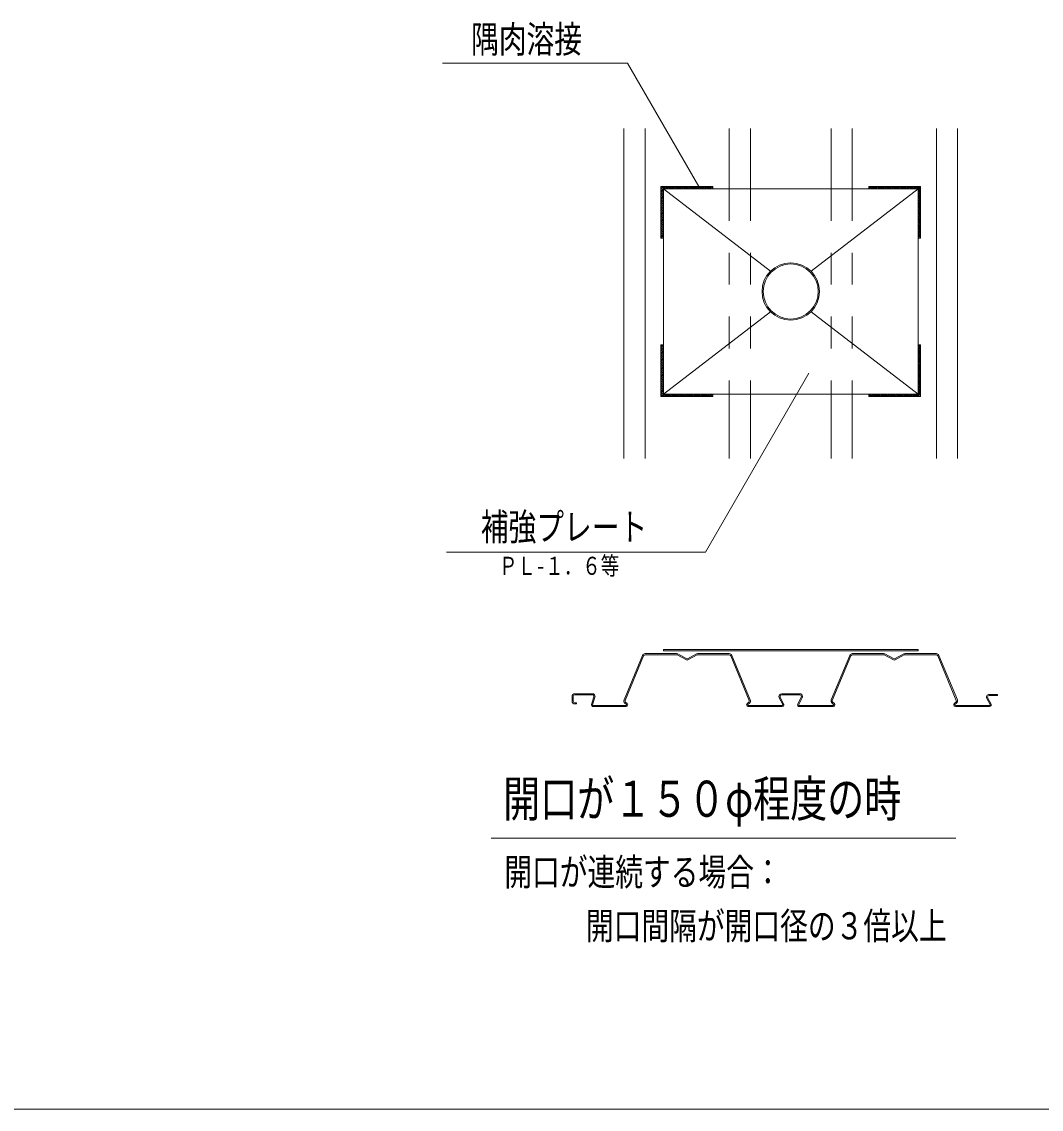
# Model space of a CAD drawing. Units: millimetres on the paper. Extents: x -292 to 292, y -205 to 205.
# Drawn here: x -52.2 to -4.4, y -46.4 to 4.7 of the extents above; entities that cross this region are included whole.
import ezdxf
from ezdxf.enums import TextEntityAlignment as Align

# ---------------------------------------------------------------- set-up
doc = ezdxf.new("R2010")
doc.units = ezdxf.units.MM
doc.linetypes.add('USER1', pattern=[3, 1.5, -1.5])
doc.layers.add('0-2_M1-0', color=7, linetype='Continuous', lineweight=18)
doc.layers.add('0-6_M2-2-0', color=7, linetype='Continuous', lineweight=18)
doc.styles.add('ＭＳ ゴシック', font='')
doc.styles.get('ＭＳ ゴシック').set_extended_font_data('MS Gothic')

msp = doc.modelspace()

# ---------------------------------------------------------------- linework, layer by layer
at = {"layer": '0-2_M1-0'}
for p, q in [((-23.784, 2.718), (-32.467, 2.718)), ((-23.784, 2.718), (-20.441, -3.072)), ((-23.952, -0.364), (-23.952, -15.85)), ((-22.958, -0.364), (-22.958, -15.85)), ((-19.01, -0.364), (-19.01, -3.188)), ((-18.015, -0.364), (-18.015, -3.188)), ((-14.228, -0.364), (-14.228, -3.188)), ((-13.233, -0.364), (-13.233, -3.188)), ((-9.285, -0.364), (-9.285, -15.85)), ((-8.299, -0.364), (-8.299, -15.85)), ((-22.217, -3.072), (-22.217, -5.503)), ((-22.217, -3.072), (-19.786, -3.072)), ((-21.996, -3.072), (-22.217, -3.293)), ((-22.078, -3.072), (-22.217, -3.211)), ((-22.16, -3.072), (-22.217, -3.129)), ((-22.101, -3.259), (-22.217, -3.375)), ((-22.101, -3.341), (-22.217, -3.457)), ((-22.101, -3.423), (-22.217, -3.538)), ((-22.101, -3.505), (-22.217, -3.62)), ((-10.141, -3.188), (-22.101, -3.188)), ((-22.101, -3.188), (-22.101, -12.83)), ((-22.101, -3.188), (-17.075, -7.055)), ((-21.914, -3.072), (-22.03, -3.188)), ((-21.833, -3.072), (-21.948, -3.188)), ((-21.751, -3.072), (-21.867, -3.188)), ((-21.669, -3.072), (-21.785, -3.188)), ((-21.587, -3.072), (-21.703, -3.188)), ((-21.505, -3.072), (-21.621, -3.188)), ((-21.423, -3.072), (-21.539, -3.188)), ((-21.341, -3.072), (-21.457, -3.188)), ((-21.26, -3.072), (-21.375, -3.188)), ((-21.178, -3.072), (-21.293, -3.188)), ((-21.096, -3.072), (-21.212, -3.188)), ((-21.014, -3.072), (-21.13, -3.188)), ((-20.932, -3.072), (-21.048, -3.188)), ((-20.85, -3.072), (-20.966, -3.188)), ((-20.768, -3.072), (-20.884, -3.188)), ((-20.686, -3.072), (-20.802, -3.188)), ((-20.605, -3.072), (-20.72, -3.188)), ((-20.523, -3.072), (-20.639, -3.188)), ((-20.441, -3.072), (-20.557, -3.188)), ((-20.359, -3.072), (-20.475, -3.188)), ((-20.277, -3.072), (-20.393, -3.188)), ((-20.195, -3.072), (-20.311, -3.188)), ((-20.113, -3.072), (-20.229, -3.188)), ((-20.032, -3.072), (-20.147, -3.188)), ((-19.95, -3.072), (-20.065, -3.188)), ((-19.868, -3.072), (-19.984, -3.188)), ((-19.786, -3.072), (-19.902, -3.188)), ((-19.786, -3.154), (-19.82, -3.188)), ((-19.786, -3.188), (-19.786, -3.072)), ((-10.141, -3.188), (-15.168, -7.056)), ((-12.456, -3.072), (-12.456, -3.188)), ((-12.399, -3.072), (-12.456, -3.129)), ((-12.317, -3.072), (-12.433, -3.188)), ((-12.236, -3.072), (-12.351, -3.188)), ((-12.154, -3.072), (-12.269, -3.188)), ((-12.072, -3.072), (-12.188, -3.188)), ((-11.99, -3.072), (-12.106, -3.188)), ((-11.908, -3.072), (-12.024, -3.188)), ((-11.826, -3.072), (-11.942, -3.188)), ((-11.744, -3.072), (-11.86, -3.188)), ((-11.663, -3.072), (-11.778, -3.188)), ((-11.581, -3.072), (-11.696, -3.188)), ((-11.499, -3.072), (-11.615, -3.188)), ((-11.417, -3.072), (-11.533, -3.188)), ((-11.335, -3.072), (-11.451, -3.188)), ((-11.253, -3.072), (-11.369, -3.188)), ((-11.171, -3.072), (-11.287, -3.188)), ((-11.089, -3.072), (-11.205, -3.188)), ((-11.008, -3.072), (-11.123, -3.188)), ((-10.926, -3.072), (-11.041, -3.188)), ((-10.844, -3.072), (-10.96, -3.188)), ((-10.762, -3.072), (-10.878, -3.188)), ((-10.68, -3.072), (-10.796, -3.188)), ((-10.598, -3.072), (-10.714, -3.188)), ((-10.516, -3.072), (-10.632, -3.188)), ((-10.435, -3.072), (-10.55, -3.188)), ((-10.353, -3.072), (-10.468, -3.188)), ((-10.271, -3.072), (-10.387, -3.188)), ((-10.189, -3.072), (-10.305, -3.188)), ((-10.107, -3.072), (-10.223, -3.188)), ((-10.025, -3.072), (-10.141, -3.188)), ((-10.025, -3.154), (-10.141, -3.27)), ((-10.141, -3.188), (-10.141, -12.83)), ((-10.025, -3.236), (-10.141, -3.351)), ((-10.025, -3.318), (-10.141, -3.433)), ((-10.025, -3.399), (-10.141, -3.515)), ((-10.025, -3.481), (-10.141, -3.597)), ((-10.025, -3.563), (-10.141, -3.679)), ((-22.101, -3.586), (-22.217, -3.702)), ((-22.101, -3.668), (-22.217, -3.784)), ((-22.101, -3.75), (-22.217, -3.866)), ((-22.101, -3.832), (-22.217, -3.948)), ((-22.101, -3.914), (-22.217, -4.03)), ((-22.101, -3.996), (-22.217, -4.112)), ((-22.101, -4.078), (-22.217, -4.193)), ((-10.025, -3.645), (-10.141, -3.761)), ((-10.025, -3.727), (-10.141, -3.843)), ((-10.025, -3.809), (-10.141, -3.924)), ((-10.025, -3.891), (-10.141, -4.006)), ((-10.025, -3.972), (-10.141, -4.088)), ((-10.025, -4.054), (-10.141, -4.17)), ((-22.101, -4.159), (-22.217, -4.275)), ((-22.101, -4.241), (-22.217, -4.357)), ((-22.101, -4.323), (-22.217, -4.439)), ((-22.101, -4.405), (-22.217, -4.521)), ((-22.101, -4.487), (-22.217, -4.603)), ((-22.101, -4.569), (-22.217, -4.685)), ((-10.025, -4.136), (-10.141, -4.252)), ((-10.025, -4.218), (-10.141, -4.334)), ((-10.025, -4.3), (-10.141, -4.416)), ((-10.025, -4.382), (-10.141, -4.498)), ((-10.025, -4.464), (-10.141, -4.579)), ((-10.025, -4.546), (-10.141, -4.661)), ((-22.101, -4.651), (-22.217, -4.766)), ((-22.101, -4.733), (-22.217, -4.848)), ((-22.101, -4.814), (-22.217, -4.93)), ((-22.101, -4.896), (-22.217, -5.012)), ((-22.101, -4.978), (-22.217, -5.094)), ((-22.101, -5.06), (-22.217, -5.176)), ((-10.025, -4.627), (-10.141, -4.743)), ((-10.025, -4.709), (-10.141, -4.825)), ((-10.025, -4.791), (-10.141, -4.907)), ((-10.025, -4.873), (-10.141, -4.989)), ((-10.025, -4.955), (-10.141, -5.071)), ((-10.025, -5.037), (-10.141, -5.152)), ((-22.101, -5.142), (-22.217, -5.258)), ((-22.101, -5.224), (-22.217, -5.339)), ((-22.101, -5.306), (-22.217, -5.421)), ((-22.101, -5.387), (-22.217, -5.503)), ((-22.217, -5.503), (-22.101, -5.503)), ((-22.101, -5.469), (-22.135, -5.503)), ((-10.025, -5.119), (-10.141, -5.234)), ((-10.025, -5.2), (-10.141, -5.316)), ((-10.025, -5.282), (-10.141, -5.398)), ((-10.025, -5.364), (-10.141, -5.48)), ((-10.141, -5.503), (-10.025, -5.503)), ((-10.025, -5.446), (-10.082, -5.503)), ((-17.076, -8.964), (-22.101, -12.83)), ((-15.166, -8.964), (-10.141, -12.83)), ((-22.217, -10.514), (-22.217, -12.946)), ((-22.217, -10.514), (-22.101, -10.514)), ((-22.16, -10.514), (-22.217, -10.572)), ((-22.101, -10.538), (-22.217, -10.653)), ((-22.101, -10.62), (-22.217, -10.735)), ((-22.101, -10.701), (-22.217, -10.817)), ((-10.141, -10.514), (-10.025, -10.514)), ((-10.025, -10.514), (-10.141, -10.63)), ((-10.107, -10.514), (-10.141, -10.548)), ((-10.025, -10.596), (-10.141, -10.712)), ((-10.025, -10.678), (-10.141, -10.794)), ((-10.025, -10.514), (-10.025, -12.946)), ((-22.101, -10.783), (-22.217, -10.899)), ((-22.101, -10.865), (-22.217, -10.981)), ((-22.101, -10.947), (-22.217, -11.063)), ((-22.101, -11.029), (-22.217, -11.145)), ((-22.101, -11.111), (-22.217, -11.227)), ((-22.101, -11.193), (-22.217, -11.308)), ((-10.025, -10.76), (-10.141, -10.876)), ((-10.025, -10.842), (-10.141, -10.958)), ((-10.025, -10.924), (-10.141, -11.04)), ((-10.025, -11.006), (-10.141, -11.121)), ((-10.025, -11.087), (-10.141, -11.203)), ((-10.025, -11.169), (-10.141, -11.285)), ((-22.101, -11.274), (-22.217, -11.39)), ((-22.101, -11.356), (-22.217, -11.472)), ((-22.101, -11.438), (-22.217, -11.554)), ((-22.101, -11.52), (-22.217, -11.636)), ((-22.101, -11.602), (-22.217, -11.718)), ((-22.101, -11.684), (-22.217, -11.8)), ((-10.025, -11.251), (-10.141, -11.367)), ((-10.025, -11.333), (-10.141, -11.449)), ((-10.025, -11.415), (-10.141, -11.531)), ((-10.025, -11.497), (-10.141, -11.613)), ((-10.025, -11.579), (-10.141, -11.694)), ((-10.025, -11.661), (-10.141, -11.776)), ((-10.025, -11.742), (-10.141, -11.858)), ((-22.101, -11.766), (-22.217, -11.881)), ((-22.101, -11.848), (-22.217, -11.963)), ((-22.101, -11.929), (-22.217, -12.045)), ((-22.101, -12.011), (-22.217, -12.127)), ((-22.101, -12.093), (-22.217, -12.209)), ((-22.101, -12.175), (-22.217, -12.291)), ((-20.118, -20.25), (-15.265, -11.844)), ((-10.025, -11.824), (-10.141, -11.94)), ((-10.025, -11.906), (-10.141, -12.022)), ((-10.025, -11.988), (-10.141, -12.104)), ((-10.025, -12.07), (-10.141, -12.186)), ((-10.025, -12.152), (-10.141, -12.268)), ((-10.025, -12.234), (-10.141, -12.349)), ((-22.101, -12.257), (-22.217, -12.373)), ((-22.101, -12.339), (-22.217, -12.455)), ((-22.101, -12.421), (-22.217, -12.536)), ((-22.101, -12.502), (-22.217, -12.618)), ((-22.101, -12.584), (-22.217, -12.7)), ((-22.101, -12.666), (-22.217, -12.782)), ((-22.101, -12.748), (-22.217, -12.864)), ((-10.025, -12.725), (-10.246, -12.946)), ((-10.025, -12.315), (-10.141, -12.431)), ((-10.025, -12.397), (-10.141, -12.513)), ((-10.025, -12.479), (-10.141, -12.595)), ((-10.025, -12.561), (-10.141, -12.677)), ((-10.025, -12.643), (-10.141, -12.759)), ((-22.101, -12.83), (-22.217, -12.946)), ((-22.217, -12.946), (-19.786, -12.946)), ((-22.02, -12.83), (-22.135, -12.946)), ((-22.101, -12.83), (-10.141, -12.83)), ((-21.938, -12.83), (-22.054, -12.946)), ((-21.856, -12.83), (-21.972, -12.946)), ((-21.774, -12.83), (-21.89, -12.946)), ((-21.692, -12.83), (-21.808, -12.946)), ((-21.61, -12.83), (-21.726, -12.946)), ((-21.528, -12.83), (-21.644, -12.946)), ((-21.447, -12.83), (-21.562, -12.946)), ((-21.365, -12.83), (-21.48, -12.946)), ((-21.283, -12.83), (-21.399, -12.946)), ((-21.201, -12.83), (-21.317, -12.946)), ((-21.119, -12.83), (-21.235, -12.946)), ((-21.037, -12.83), (-21.153, -12.946)), ((-20.955, -12.83), (-21.071, -12.946)), ((-20.873, -12.83), (-20.989, -12.946)), ((-20.792, -12.83), (-20.907, -12.946)), ((-20.71, -12.83), (-20.826, -12.946)), ((-20.628, -12.83), (-20.744, -12.946)), ((-20.546, -12.83), (-20.662, -12.946)), ((-20.464, -12.83), (-20.58, -12.946)), ((-20.382, -12.83), (-20.498, -12.946)), ((-20.3, -12.83), (-20.416, -12.946)), ((-20.219, -12.83), (-20.334, -12.946)), ((-20.137, -12.83), (-20.252, -12.946)), ((-20.055, -12.83), (-20.171, -12.946)), ((-19.973, -12.83), (-20.089, -12.946)), ((-19.891, -12.83), (-20.007, -12.946)), ((-19.809, -12.83), (-19.925, -12.946)), ((-19.786, -12.889), (-19.843, -12.946)), ((-19.786, -12.83), (-19.786, -12.946)), ((-19.01, -12.83), (-19.01, -15.85)), ((-18.015, -12.83), (-18.015, -15.85)), ((-14.228, -12.83), (-14.228, -15.85)), ((-13.233, -12.83), (-13.233, -15.85)), ((-12.456, -12.946), (-12.456, -12.83)), ((-12.341, -12.83), (-12.456, -12.946)), ((-12.423, -12.83), (-12.456, -12.864)), ((-12.456, -12.946), (-10.025, -12.946)), ((-12.259, -12.83), (-12.375, -12.946)), ((-12.177, -12.83), (-12.293, -12.946)), ((-12.095, -12.83), (-12.211, -12.946)), ((-12.013, -12.83), (-12.129, -12.946)), ((-11.931, -12.83), (-12.047, -12.946)), ((-11.85, -12.83), (-11.965, -12.946)), ((-11.768, -12.83), (-11.883, -12.946)), ((-11.686, -12.83), (-11.802, -12.946)), ((-11.604, -12.83), (-11.72, -12.946)), ((-11.522, -12.83), (-11.638, -12.946)), ((-11.44, -12.83), (-11.556, -12.946)), ((-11.358, -12.83), (-11.474, -12.946)), ((-11.276, -12.83), (-11.392, -12.946)), ((-11.195, -12.83), (-11.31, -12.946)), ((-11.113, -12.83), (-11.229, -12.946)), ((-11.031, -12.83), (-11.147, -12.946)), ((-10.949, -12.83), (-11.065, -12.946)), ((-10.867, -12.83), (-10.983, -12.946)), ((-10.785, -12.83), (-10.901, -12.946)), ((-10.703, -12.83), (-10.819, -12.946)), ((-10.622, -12.83), (-10.737, -12.946)), ((-10.54, -12.83), (-10.655, -12.946)), ((-10.458, -12.83), (-10.574, -12.946)), ((-10.376, -12.83), (-10.492, -12.946)), ((-10.294, -12.83), (-10.41, -12.946)), ((-10.212, -12.83), (-10.328, -12.946)), ((-10.025, -12.807), (-10.164, -12.946)), ((-10.025, -12.889), (-10.082, -12.946)), ((-20.118, -20.25), (-32.275, -20.25)), ((-22.958, -25.016), (-21.49, -25.016)), ((-22.101, -24.823), (-10.141, -24.823)), ((-22.101, -24.823), (-22.101, -24.881)), ((-22.101, -24.881), (-10.141, -24.881)), ((-20.478, -25.016), (-19.01, -25.016)), ((-13.233, -25.016), (-11.765, -25.016)), ((-10.753, -25.016), (-9.285, -25.016)), ((-10.141, -24.823), (-10.141, -24.881)), ((-23.078, -25.097), (-23.944, -27.191)), ((-23.03, -25.116), (-23.896, -27.211)), ((-22.958, -25.068), (-21.49, -25.068)), ((-21.453, -25.077), (-21.021, -25.308)), ((-21.429, -25.032), (-20.996, -25.262)), ((-20.972, -25.262), (-20.539, -25.032)), ((-20.947, -25.308), (-20.515, -25.077)), ((-20.478, -25.068), (-19.01, -25.068)), ((-18.938, -25.116), (-18.072, -27.211)), ((-18.89, -25.097), (-18.024, -27.191)), ((-13.353, -25.097), (-14.218, -27.191)), ((-13.305, -25.116), (-14.17, -27.211)), ((-13.233, -25.068), (-11.765, -25.068)), ((-11.728, -25.077), (-11.295, -25.308)), ((-11.704, -25.032), (-11.271, -25.262)), ((-11.247, -25.262), (-10.814, -25.032)), ((-11.222, -25.308), (-10.79, -25.077)), ((-10.753, -25.068), (-9.285, -25.068)), ((-9.213, -25.116), (-8.347, -27.211)), ((-9.165, -25.097), (-8.299, -27.191)), ((-26.386, -27.026), (-26.386, -27.25)), ((-26.334, -27.026), (-26.334, -27.25)), ((-26.257, -26.897), (-25.436, -26.897)), ((-26.257, -26.948), (-25.436, -26.948)), ((-25.362, -27.05), (-25.475, -27.398)), ((-16.616, -27.061), (-16.454, -27.387)), ((-16.546, -26.897), (-15.697, -26.897)), ((-16.546, -26.948), (-15.697, -26.948)), ((-15.627, -27.061), (-15.789, -27.387)), ((-6.806, -26.987), (-6.416, -26.987)), ((-26.257, -27.328), (-26.182, -27.328)), ((-25.313, -27.066), (-25.426, -27.414)), ((-25.401, -27.448), (-23.85, -27.448)), ((-25.401, -27.5), (-23.85, -27.5)), ((-23.907, -27.339), (-23.833, -27.402)), ((-23.874, -27.3), (-23.8, -27.362)), ((-18.094, -27.3), (-18.168, -27.362)), ((-18.061, -27.339), (-18.135, -27.402)), ((-18.118, -27.448), (-16.523, -27.448)), ((-18.118, -27.5), (-16.523, -27.5)), ((-16.662, -27.084), (-16.5, -27.41)), ((-15.581, -27.084), (-15.743, -27.41)), ((-15.719, -27.448), (-14.124, -27.448)), ((-15.719, -27.5), (-14.124, -27.5)), ((-14.182, -27.339), (-14.108, -27.402)), ((-14.149, -27.3), (-14.074, -27.362)), ((-8.369, -27.3), (-8.443, -27.362)), ((-8.336, -27.339), (-8.41, -27.402)), ((-8.393, -27.448), (-6.784, -27.448)), ((-8.393, -27.5), (-6.784, -27.5)), ((-6.919, -27.129), (-6.761, -27.409)), ((-6.874, -27.103), (-6.716, -27.384)), ((-30.184, -33.681), (-8.375, -33.681))]:
    msp.add_line(p, q, dxfattribs=at)
at = {"layer": '0-2_M1-0', "linetype": 'USER1'}
for p, q in [((-19.01, -3.188), (-19.01, -12.83)), ((-18.015, -3.188), (-18.015, -12.83)), ((-14.228, -3.188), (-14.228, -12.83)), ((-13.233, -3.188), (-13.233, -12.83))]:
    msp.add_line(p, q, dxfattribs=at)
at = {"layer": '0-2_M1-0'}
for points in [[(-12.456, -3.072), (-10.025, -3.072), (-10.025, -5.503)], [(-6.806, -26.936), (-6.416, -26.936), (-6.416, -26.987)], [(-26.257, -27.38), (-26.182, -27.38), (-26.182, -27.328)]]:
    msp.add_lwpolyline(points, dxfattribs=at)
for radius in [1.349, 1.292]:
    msp.add_circle((-16.121, -8.01), radius, dxfattribs=at)
for centre, radius, start, end in [((-22.958, -25.146), 0.13, 90, 157.5404), ((-21.49, -25.146), 0.13, 61.9275, 90), ((-20.478, -25.146), 0.13, 90, 118.0725), ((-19.01, -25.146), 0.13, 22.4596, 90), ((-13.233, -25.146), 0.13, 90, 157.5404), ((-11.765, -25.146), 0.13, 61.9275, 90), ((-10.753, -25.146), 0.13, 90, 118.0725), ((-9.285, -25.146), 0.13, 22.4596, 90), ((-22.958, -25.146), 0.0778, 90, 157.5404), ((-21.49, -25.146), 0.0778, 61.9275, 90), ((-20.984, -25.239), 0.0778, 241.9275, 298.0725), ((-20.984, -25.239), 0.0259, 241.9275, 298.0725), ((-20.478, -25.146), 0.0778, 90, 118.0725), ((-19.01, -25.146), 0.0778, 22.4596, 90), ((-13.233, -25.146), 0.0778, 90, 157.5404), ((-11.765, -25.146), 0.0778, 61.9275, 90), ((-11.259, -25.239), 0.0778, 241.9275, 298.0725), ((-11.259, -25.239), 0.0259, 241.9275, 298.0725), ((-10.753, -25.146), 0.0778, 90, 118.0725), ((-9.285, -25.146), 0.0778, 22.4596, 90), ((-26.257, -27.026), 0.13, 90, 180), ((-26.257, -27.026), 0.0778, 90, 180), ((-25.436, -27.026), 0.13, 342.0721, 90), ((-25.436, -27.026), 0.0778, 342.0721, 90), ((-16.546, -27.026), 0.13, 90, 206.4125), ((-16.546, -27.026), 0.0778, 90, 206.4125), ((-15.697, -27.026), 0.13, 0, 90), ((-15.697, -27.026), 0.0778, 0, 90), ((-15.697, -27.026), 0.0778, 333.5875, 0), ((-15.697, -27.026), 0.13, 333.5875, 0), ((-6.806, -27.065), 0.13, 90, 209.4572), ((-6.806, -27.065), 0.0778, 90, 209.4572), ((-26.257, -27.25), 0.13, 180, 270), ((-26.257, -27.25), 0.0778, 180, 270), ((-25.401, -27.422), 0.0778, 162.0721, 270), ((-25.401, -27.422), 0.0259, 162.0721, 270), ((-23.824, -27.24), 0.13, 157.5404, 229.9218), ((-23.824, -27.24), 0.0778, 157.5404, 229.9218), ((-23.85, -27.422), 0.0778, 270, 0), ((-23.85, -27.422), 0.0259, 270, 0), ((-23.85, -27.422), 0.0259, 0, 49.9218), ((-23.85, -27.422), 0.0778, 0, 49.9218), ((-18.118, -27.422), 0.0778, 130.0782, 180), ((-18.118, -27.422), 0.0778, 180, 270), ((-18.118, -27.422), 0.0259, 130.0782, 180), ((-18.118, -27.422), 0.0259, 180, 270), ((-18.144, -27.24), 0.0778, 310.0782, 22.4596), ((-18.144, -27.24), 0.13, 310.0782, 22.4596), ((-16.523, -27.422), 0.0778, 270, 0), ((-16.523, -27.422), 0.0259, 270, 0), ((-16.523, -27.422), 0.0259, 0, 26.4125), ((-16.523, -27.422), 0.0778, 0, 26.4125), ((-15.719, -27.422), 0.0778, 153.5875, 270), ((-15.719, -27.422), 0.0259, 153.5875, 270), ((-14.099, -27.24), 0.13, 157.5404, 229.9218), ((-14.099, -27.24), 0.0778, 157.5404, 229.9218), ((-14.124, -27.422), 0.0778, 270, 0), ((-14.124, -27.422), 0.0259, 270, 0), ((-14.124, -27.422), 0.0259, 0, 49.9218), ((-14.124, -27.422), 0.0778, 0, 49.9218), ((-8.393, -27.422), 0.0778, 130.0782, 180), ((-8.393, -27.422), 0.0778, 180, 270), ((-8.393, -27.422), 0.0259, 130.0782, 180), ((-8.393, -27.422), 0.0259, 180, 270), ((-8.419, -27.24), 0.0778, 310.0782, 22.4596), ((-8.419, -27.24), 0.13, 310.0782, 22.4596), ((-6.784, -27.422), 0.0778, 270, 29.4572), ((-6.784, -27.422), 0.0259, 270, 29.4572)]:
    msp.add_arc(centre, radius, start, end, dxfattribs=at)
at = {"layer": '0-6_M2-2-0'}
msp.add_line((-54.026, -46.41), (292, -46.41), dxfattribs=at)

# ---------------------------------------------------------------- texts
at = {"layer": '0-2_M1-0', "style": 'ＭＳ ゴシック', "width": 0.75}
for s, height, p in [('隅肉溶接', 1.273, (-31.128, 2.816)), ('補強プレート', 1.273, (-30.672, -20.082)), ('ＰＬ-１．６等', 0.8488, (-29.817, -21.57)), ('開口が１５０φ程度の時', 1.698, (-29.622, -33.188)), ('開口が連続する場合：', 1.273, (-29.568, -36.288)), ('開口間隔が開口径の３倍以上', 1.273, (-25.735, -38.816))]:
    msp.add_text(s, height=height, dxfattribs=at).set_placement(p, align=Align.BOTTOM_LEFT)

doc.saveas('drawing.dxf')
